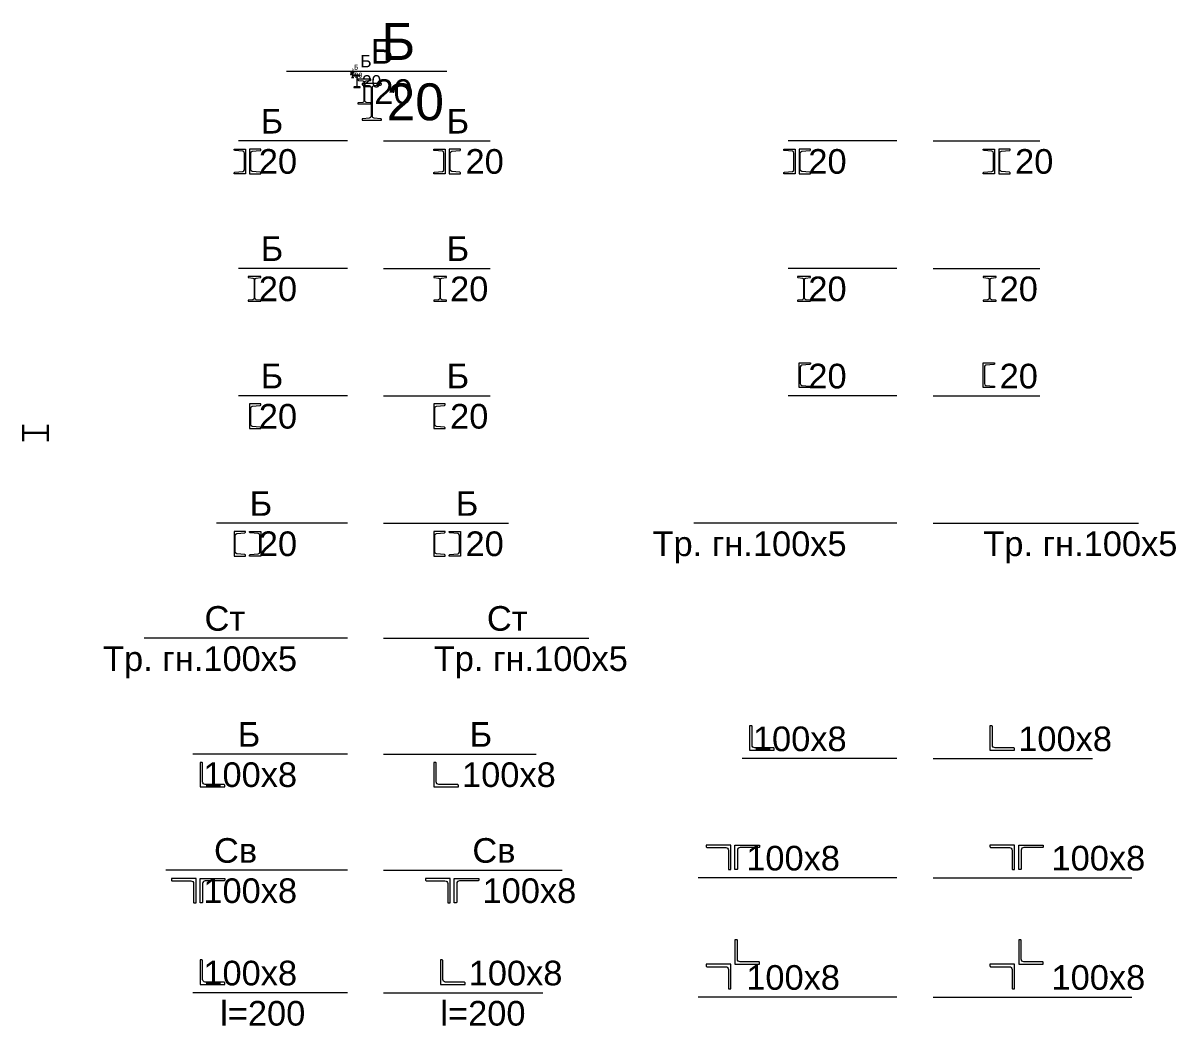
# Model space of a CAD drawing. Header units: millimetres. Extents: x -215307 to 5000, y -206820 to 5000.
# Drawn here: x -172625 to -158583, y -197352 to -185135 of the extents above; entities that cross this region are included whole.
import ezdxf
from ezdxf.enums import TextEntityAlignment as Align

# ---------------------------------------------------------------- set-up
doc = ezdxf.new("R2010")
doc.units = ezdxf.units.MM
doc.header["$MEASUREMENT"] = 0
for name, color, linetype, lineweight in [('01_Текст', 150, 'Continuous', 15), ('01_Текст @ 1', 150, 'Continuous', 15), ('01_Текст @ 10', 150, 'Continuous', 15), ('01_Текст @ 15', 150, 'Continuous', 15), ('01_Текст @ 2', 150, 'Continuous', 15), ('01_Текст @ 5', 150, 'Continuous', 15), ('03_Крепление', 2, 'Continuous', 30)]:
    doc.layers.add(name, color=color, linetype=linetype, lineweight=lineweight)
doc.styles.add('Arial', font='arial.ttf')

# ---------------------------------------------------------------- blocks, each defined once
blk = doc.blocks.new('Выноска КМ')
at = {"layer": '01_Текст'}
blk.add_lwpolyline([(-51.25, 0), (0, 0), (78.75, 0)], dxfattribs=at)
blk.add_lwpolyline([(25.64, -10.69), (25.64, -10), (10, -10), (10, -10.69, 0.388162), (10.59, -11.33), (15.74, -11.8, -0.388162), (17.3, -13.5), (17.3, -36.5, -0.388162), (15.74, -38.2), (10.59, -38.67, 0.388162), (10, -39.31), (10, -40), (25.64, -40), (25.64, -39.31, 0.388162), (25.06, -38.67), (19.91, -38.2, -0.388162), (18.35, -36.5), (18.35, -13.5, -0.388162), (19.91, -11.8), (25.06, -11.33, 0.388162)], format="xyb", close=True, dxfattribs=at)
at = {"layer": '01_Текст', "style": 'Arial'}
blk.add_text('Б', height=30, dxfattribs=at).set_placement((39.37, 0), align=Align.BOTTOM_CENTER)
blk.add_text('20', height=30, dxfattribs=at).set_placement((29.91, -10), align=Align.TOP_LEFT)
blk = doc.blocks.new('*U163')
at = {"layer": '01_Текст @ 1'}
blk.add_blockref('Выноска КМ', (-168646, -185720), dxfattribs=at)
at = {"layer": '01_Текст @ 10', "xscale": 10, "yscale": 10, "zscale": 10}
blk.add_blockref('Выноска КМ', (-168646, -185720), dxfattribs=at)
at = {"layer": '01_Текст @ 15', "xscale": 15, "yscale": 15, "zscale": 15}
blk.add_blockref('Выноска КМ', (-168646, -185720), dxfattribs=at)
at = {"layer": '01_Текст @ 2', "xscale": 2, "yscale": 2, "zscale": 2}
blk.add_blockref('Выноска КМ', (-168646, -185720), dxfattribs=at)
at = {"layer": '01_Текст @ 5', "xscale": 5, "yscale": 5, "zscale": 5}
blk.add_blockref('Выноска КМ', (-168646, -185720), dxfattribs=at)

msp = doc.modelspace()

# ---------------------------------------------------------------- linework, layer by layer
at = {"layer": '01_Текст'}
for points in [[(-168675.2, -186570.8), (-169187.6, -186570.8), (-169999.2, -186570.8)], [(-168235.6, -186570.8), (-167723.2, -186570.8), (-166935.7, -186570.8)], [(-161981.4, -186570.8), (-162493.8, -186570.8), (-163305.4, -186570.8)], [(-161541.8, -186570.8), (-161029.4, -186570.8), (-160241.9, -186570.8)], [(-168675.2, -188123.2), (-169187.6, -188123.2), (-169999.2, -188123.2)], [(-168235.6, -188123.2), (-167723.2, -188123.2), (-166935.7, -188123.2)], [(-161981.4, -188123.2), (-162493.8, -188123.2), (-163305.4, -188123.2)], [(-161541.8, -188123.2), (-161029.4, -188123.2), (-160241.9, -188123.2)], [(-168675.2, -189675.6), (-169187.6, -189675.6), (-169999.2, -189675.6)], [(-168235.6, -189675.6), (-167723.2, -189675.6), (-166935.7, -189675.6)], [(-161981.4, -189675.6), (-162493.8, -189675.6), (-163305.4, -189675.6)], [(-161541.8, -189675.6), (-161029.4, -189675.6), (-160241.9, -189675.6)], [(-168675.2, -191228.1), (-169187.6, -191228.1), (-170268, -191228.1)], [(-168235.6, -191228.1), (-167723.2, -191228.1), (-166711.2, -191228.1)], [(-161981.4, -191228.1), (-162493.8, -191228.1), (-164454.8, -191228.1)], [(-161541.8, -191228.1), (-161029.4, -191228.1), (-159040.4, -191228.1)], [(-168675.2, -192627.8), (-169187.6, -192627.8), (-171148.6, -192627.8)], [(-168235.6, -192627.8), (-167723.2, -192627.8), (-165734.2, -192627.8)], [(-168675.2, -194041.1), (-169187.6, -194041.1), (-170558.9, -194041.1)], [(-168235.6, -194041.1), (-167723.2, -194041.1), (-166374.5, -194041.1)], [(-161981.4, -194094.7), (-162493.8, -194094.7), (-163865.1, -194094.7)], [(-161541.8, -194094.7), (-160948.3, -194094.7), (-159599.6, -194094.7)], [(-168675.2, -195454.3), (-169187.6, -195454.3), (-170886.7, -195454.3)], [(-168235.6, -195454.3), (-167723.2, -195454.3), (-166057.1, -195454.3)], [(-161981.4, -195548.1), (-162574.9, -195548.1), (-164403.9, -195548.1)], [(-161541.8, -195548.1), (-160948.3, -195548.1), (-159119.3, -195548.1)], [(-168675.2, -196947.9), (-169187.6, -196947.9), (-170558.9, -196947.9)], [(-168235.6, -196947.9), (-167642.1, -196947.9), (-166293.4, -196947.9)], [(-161981.4, -197001.5), (-162574.9, -197001.5), (-164403.9, -197001.5)], [(-161541.8, -197001.5), (-160948.3, -197001.5), (-159119.3, -197001.5)]]:
    msp.add_lwpolyline(points, dxfattribs=at)
for points in [[(-169929.1, -186718.4, 0.3883142), (-169948.3, -186697.4), (-170045.4, -186688.7, -0.3883142), (-170053.6, -186679.8), (-170053.6, -186670.8), (-169915.6, -186670.8), (-169915.6, -186970.8), (-170053.6, -186970.8), (-170053.6, -186961.8, -0.3883142), (-170045.4, -186952.8), (-169948.3, -186944.1, 0.3883142), (-169929.1, -186923.2)], [(-169852.1, -186718.4, -0.3883142), (-169833, -186697.4), (-169735.8, -186688.7, 0.3883142), (-169727.6, -186679.8), (-169727.6, -186670.8), (-169865.6, -186670.8), (-169865.6, -186970.8), (-169727.6, -186970.8), (-169727.6, -186961.8, 0.3883142), (-169735.8, -186952.8), (-169833, -186944.1, -0.3883142), (-169852.1, -186923.2)], [(-167498.7, -186718.4, 0.3883142), (-167517.8, -186697.4), (-167615, -186688.7, -0.3883142), (-167623.2, -186679.8), (-167623.2, -186670.8), (-167485.2, -186670.8), (-167485.2, -186970.8), (-167623.2, -186970.8), (-167623.2, -186961.8, -0.3883142), (-167615, -186952.8), (-167517.8, -186944.1, 0.3883142), (-167498.7, -186923.2)], [(-167421.7, -186718.4, -0.3883142), (-167402.5, -186697.4), (-167305.4, -186688.7, 0.3883142), (-167297.2, -186679.8), (-167297.2, -186670.8), (-167435.2, -186670.8), (-167435.2, -186970.8), (-167297.2, -186970.8), (-167297.2, -186961.8, 0.3883142), (-167305.4, -186952.8), (-167402.5, -186944.1, -0.3883142), (-167421.7, -186923.2)], [(-163235.3, -186718.4, 0.3883142), (-163254.5, -186697.4), (-163351.6, -186688.7, -0.3883142), (-163359.8, -186679.8), (-163359.8, -186670.8), (-163221.8, -186670.8), (-163221.8, -186970.8), (-163359.8, -186970.8), (-163359.8, -186961.8, -0.3883142), (-163351.6, -186952.8), (-163254.5, -186944.1, 0.3883142), (-163235.3, -186923.2)], [(-163158.3, -186718.4, -0.3883142), (-163139.2, -186697.4), (-163042, -186688.7, 0.3883142), (-163033.8, -186679.8), (-163033.8, -186670.8), (-163171.8, -186670.8), (-163171.8, -186970.8), (-163033.8, -186970.8), (-163033.8, -186961.8, 0.3883142), (-163042, -186952.8), (-163139.2, -186944.1, -0.3883142), (-163158.3, -186923.2)], [(-160804.9, -186718.4, 0.3883142), (-160824, -186697.4), (-160921.2, -186688.7, -0.3883142), (-160929.4, -186679.8), (-160929.4, -186670.8), (-160791.4, -186670.8), (-160791.4, -186970.8), (-160929.4, -186970.8), (-160929.4, -186961.8, -0.3883142), (-160921.2, -186952.8), (-160824, -186944.1, 0.3883142), (-160804.9, -186923.2)], [(-160727.9, -186718.4, -0.3883142), (-160708.7, -186697.4), (-160611.6, -186688.7, 0.3883142), (-160603.4, -186679.8), (-160603.4, -186670.8), (-160741.4, -186670.8), (-160741.4, -186970.8), (-160603.4, -186970.8), (-160603.4, -186961.8, 0.3883142), (-160611.6, -186952.8), (-160708.7, -186944.1, -0.3883142), (-160727.9, -186923.2)], [(-169727.6, -188230.1), (-169727.6, -188223.2), (-169884.1, -188223.2), (-169884.1, -188230.1, 0.3881618), (-169878.2, -188236.5), (-169826.7, -188241.2, -0.3881618), (-169811.1, -188258.2), (-169811.1, -188488.2, -0.3881618), (-169826.7, -188505.3), (-169878.2, -188509.9, 0.3881618), (-169884.1, -188516.3), (-169884.1, -188523.2), (-169727.6, -188523.2), (-169727.6, -188516.3, 0.3881618), (-169733.5, -188509.9), (-169785, -188505.3, -0.3881618), (-169800.6, -188488.2), (-169800.6, -188258.2, -0.3881618), (-169785, -188241.2), (-169733.5, -188236.5, 0.3881618)], [(-167466.7, -188230.1), (-167466.7, -188223.2), (-167623.2, -188223.2), (-167623.2, -188230.1, 0.3881618), (-167617.3, -188236.5), (-167565.8, -188241.2, -0.3881618), (-167550.2, -188258.2), (-167550.2, -188488.2, -0.3881618), (-167565.8, -188505.3), (-167617.3, -188509.9, 0.3881618), (-167623.2, -188516.3), (-167623.2, -188523.2), (-167466.7, -188523.2), (-167466.7, -188516.3, 0.3881618), (-167472.6, -188509.9), (-167524.1, -188505.3, -0.3881618), (-167539.7, -188488.2), (-167539.7, -188258.2, -0.3881618), (-167524.1, -188241.2), (-167472.6, -188236.5, 0.3881618)], [(-163033.8, -188230.1), (-163033.8, -188223.2), (-163190.3, -188223.2), (-163190.3, -188230.1, 0.3881618), (-163184.4, -188236.5), (-163132.9, -188241.2, -0.3881618), (-163117.3, -188258.2), (-163117.3, -188488.2, -0.3881618), (-163132.9, -188505.3), (-163184.4, -188509.9, 0.3881618), (-163190.3, -188516.3), (-163190.3, -188523.2), (-163033.8, -188523.2), (-163033.8, -188516.3, 0.3881618), (-163039.7, -188509.9), (-163091.2, -188505.3, -0.3881618), (-163106.8, -188488.2), (-163106.8, -188258.2, -0.3881618), (-163091.2, -188241.2), (-163039.7, -188236.5, 0.3881618)], [(-160772.9, -188230.1), (-160772.9, -188223.2), (-160929.4, -188223.2), (-160929.4, -188230.1, 0.3881618), (-160923.5, -188236.5), (-160872, -188241.2, -0.3881618), (-160856.4, -188258.2), (-160856.4, -188488.2, -0.3881618), (-160872, -188505.3), (-160923.5, -188509.9, 0.3881618), (-160929.4, -188516.3), (-160929.4, -188523.2), (-160772.9, -188523.2), (-160772.9, -188516.3, 0.3881618), (-160778.8, -188509.9), (-160830.3, -188505.3, -0.3881618), (-160845.9, -188488.2), (-160845.9, -188258.2, -0.3881618), (-160830.3, -188241.2), (-160778.8, -188236.5, 0.3881618)], [(-163158.3, -189528.1, 0.3883142), (-163139.2, -189549), (-163042, -189557.7, -0.3883142), (-163033.8, -189566.6), (-163033.8, -189575.6), (-163171.8, -189575.6), (-163171.8, -189275.6), (-163033.8, -189275.6), (-163033.8, -189284.6, -0.3883142), (-163042, -189293.6), (-163139.2, -189302.3, 0.3883142), (-163158.3, -189323.2)], [(-160915.9, -189528.1, 0.3883142), (-160896.7, -189549), (-160799.6, -189557.7, -0.3883142), (-160791.4, -189566.6), (-160791.4, -189575.6), (-160929.4, -189575.6), (-160929.4, -189275.6), (-160791.4, -189275.6), (-160791.4, -189284.6, -0.3883142), (-160799.6, -189293.6), (-160896.7, -189302.3, 0.3883142), (-160915.9, -189323.2)], [(-169852.1, -189823.2, -0.3883142), (-169833, -189802.3), (-169735.8, -189793.6, 0.3883142), (-169727.6, -189784.6), (-169727.6, -189775.6), (-169865.6, -189775.6), (-169865.6, -190075.6), (-169727.6, -190075.6), (-169727.6, -190066.6, 0.3883142), (-169735.8, -190057.7), (-169833, -190049, -0.3883142), (-169852.1, -190028.1)], [(-167609.7, -189823.2, -0.3883142), (-167590.5, -189802.3), (-167493.4, -189793.6, 0.3883142), (-167485.2, -189784.6), (-167485.2, -189775.6), (-167623.2, -189775.6), (-167623.2, -190075.6), (-167485.2, -190075.6), (-167485.2, -190066.6, 0.3883142), (-167493.4, -190057.7), (-167590.5, -190049, -0.3883142), (-167609.7, -190028.1)], [(-170040.1, -191375.6, -0.3883142), (-170021, -191354.7), (-169923.8, -191346, 0.3883142), (-169915.6, -191337.1), (-169915.6, -191328.1), (-170053.6, -191328.1), (-170053.6, -191628.1), (-169915.6, -191628.1), (-169915.6, -191619.1, 0.3883142), (-169923.8, -191610.1), (-170021, -191601.4, -0.3883142), (-170040.1, -191580.5)], [(-169741.1, -191375.6, 0.3883142), (-169760.3, -191354.7), (-169857.4, -191346, -0.3883142), (-169865.6, -191337.1), (-169865.6, -191328.1), (-169727.6, -191328.1), (-169727.6, -191628.1), (-169865.6, -191628.1), (-169865.6, -191619.1, -0.3883142), (-169857.4, -191610.1), (-169760.3, -191601.4, 0.3883142), (-169741.1, -191580.5)], [(-167609.7, -191375.6, -0.3883142), (-167590.5, -191354.7), (-167493.4, -191346, 0.3883142), (-167485.2, -191337.1), (-167485.2, -191328.1), (-167623.2, -191328.1), (-167623.2, -191628.1), (-167485.2, -191628.1), (-167485.2, -191619.1, 0.3883142), (-167493.4, -191610.1), (-167590.5, -191601.4, -0.3883142), (-167609.7, -191580.5)], [(-167310.7, -191375.6, 0.3883142), (-167329.8, -191354.7), (-167427, -191346, -0.3883142), (-167435.2, -191337.1), (-167435.2, -191328.1), (-167297.2, -191328.1), (-167297.2, -191628.1), (-167435.2, -191628.1), (-167435.2, -191619.1, -0.3883142), (-167427, -191610.1), (-167329.8, -191601.4, 0.3883142), (-167310.7, -191580.5)], [(-163475, -193975.5, 0.4142136), (-163485.8, -193964.7), (-163712, -193964.7, -0.4142136), (-163745, -193931.7), (-163745, -193705.5, 0.4142136), (-163755.8, -193694.7), (-163775, -193694.7), (-163775, -193994.7), (-163475, -193994.7)], [(-160548.3, -193975.5, 0.4142136), (-160559.1, -193964.7), (-160785.3, -193964.7, -0.4142136), (-160818.3, -193931.7), (-160818.3, -193705.5, 0.4142136), (-160829.1, -193694.7), (-160848.3, -193694.7), (-160848.3, -193994.7), (-160548.3, -193994.7)], [(-170168.8, -194421.9, 0.4142136), (-170179.6, -194411.1), (-170405.8, -194411.1, -0.4142136), (-170438.8, -194378.1), (-170438.8, -194151.9, 0.4142136), (-170449.6, -194141.1), (-170468.8, -194141.1), (-170468.8, -194441.1), (-170168.8, -194441.1)], [(-167323.2, -194421.9, 0.4142136), (-167334, -194411.1), (-167560.2, -194411.1, -0.4142136), (-167593.2, -194378.1), (-167593.2, -194151.9, 0.4142136), (-167604, -194141.1), (-167623.2, -194141.1), (-167623.2, -194441.1), (-167323.2, -194441.1)], [(-164303.9, -195167.3, 0.4142136), (-164293.1, -195178.1), (-164066.9, -195178.1, -0.4142136), (-164033.9, -195211.1), (-164033.9, -195437.3, 0.4142136), (-164023.1, -195448.1), (-164003.9, -195448.1), (-164003.9, -195148.1), (-164303.9, -195148.1)], [(-163653.9, -195167.3, -0.4142136), (-163664.7, -195178.1), (-163890.9, -195178.1, 0.4142136), (-163923.9, -195211.1), (-163923.9, -195437.3, -0.4142136), (-163934.7, -195448.1), (-163953.9, -195448.1), (-163953.9, -195148.1), (-163653.9, -195148.1)], [(-160848.3, -195167.3, 0.4142136), (-160837.5, -195178.1), (-160611.3, -195178.1, -0.4142136), (-160578.3, -195211.1), (-160578.3, -195437.3, 0.4142136), (-160567.5, -195448.1), (-160548.3, -195448.1), (-160548.3, -195148.1), (-160848.3, -195148.1)], [(-160198.3, -195167.3, -0.4142136), (-160209.1, -195178.1), (-160435.3, -195178.1, 0.4142136), (-160468.3, -195211.1), (-160468.3, -195437.3, -0.4142136), (-160479.1, -195448.1), (-160498.3, -195448.1), (-160498.3, -195148.1), (-160198.3, -195148.1)], [(-170818.8, -195573.5, 0.4142136), (-170808, -195584.3), (-170581.8, -195584.3, -0.4142136), (-170548.8, -195617.3), (-170548.8, -195843.5, 0.4142136), (-170538, -195854.3), (-170518.8, -195854.3), (-170518.8, -195554.3), (-170818.8, -195554.3)], [(-170168.8, -195573.5, -0.4142136), (-170179.6, -195584.3), (-170405.8, -195584.3, 0.4142136), (-170438.8, -195617.3), (-170438.8, -195843.5, -0.4142136), (-170449.6, -195854.3), (-170468.8, -195854.3), (-170468.8, -195554.3), (-170168.8, -195554.3)], [(-167723.2, -195573.5, 0.4142136), (-167712.4, -195584.3), (-167486.2, -195584.3, -0.4142136), (-167453.2, -195617.3), (-167453.2, -195843.5, 0.4142136), (-167442.4, -195854.3), (-167423.2, -195854.3), (-167423.2, -195554.3), (-167723.2, -195554.3)], [(-167073.2, -195573.5, -0.4142136), (-167084, -195584.3), (-167310.2, -195584.3, 0.4142136), (-167343.2, -195617.3), (-167343.2, -195843.5, -0.4142136), (-167354, -195854.3), (-167373.2, -195854.3), (-167373.2, -195554.3), (-167073.2, -195554.3)], [(-163653.9, -196582.3, 0.4142136), (-163664.7, -196571.5), (-163890.9, -196571.5, -0.4142136), (-163923.9, -196538.5), (-163923.9, -196312.3, 0.4142136), (-163934.7, -196301.5), (-163953.9, -196301.5), (-163953.9, -196601.5), (-163653.9, -196601.5)], [(-160198.3, -196582.3, 0.4142136), (-160209.1, -196571.5), (-160435.3, -196571.5, -0.4142136), (-160468.3, -196538.5), (-160468.3, -196312.3, 0.4142136), (-160479.1, -196301.5), (-160498.3, -196301.5), (-160498.3, -196601.5), (-160198.3, -196601.5)], [(-170168.8, -196828.7, 0.4142136), (-170179.6, -196817.9), (-170405.8, -196817.9, -0.4142136), (-170438.8, -196784.9), (-170438.8, -196558.7, 0.4142136), (-170449.6, -196547.9), (-170468.8, -196547.9), (-170468.8, -196847.9), (-170168.8, -196847.9)], [(-167242.1, -196828.7, 0.4142136), (-167252.9, -196817.9), (-167479.1, -196817.9, -0.4142136), (-167512.1, -196784.9), (-167512.1, -196558.7, 0.4142136), (-167522.9, -196547.9), (-167542.1, -196547.9), (-167542.1, -196847.9), (-167242.1, -196847.9)], [(-164303.9, -196620.7, 0.4142136), (-164293.1, -196631.5), (-164066.9, -196631.5, -0.4142136), (-164033.9, -196664.5), (-164033.9, -196890.7, 0.4142136), (-164023.1, -196901.5), (-164003.9, -196901.5), (-164003.9, -196601.5), (-164303.9, -196601.5)], [(-160848.3, -196620.7, 0.4142136), (-160837.5, -196631.5), (-160611.3, -196631.5, -0.4142136), (-160578.3, -196664.5), (-160578.3, -196890.7, 0.4142136), (-160567.5, -196901.5), (-160548.3, -196901.5), (-160548.3, -196601.5), (-160848.3, -196601.5)]]:
    msp.add_lwpolyline(points, format="xyb", close=True, dxfattribs=at)
at = {"layer": '03_Крепление'}
for p, q in [((-172625.4, -190227.8), (-172625.4, -190027.8)), ((-172625.4, -190127.8), (-172325.4, -190127.8)), ((-172325.4, -190227.8), (-172325.4, -190027.8))]:
    msp.add_line(p, q, dxfattribs=at)

# ---------------------------------------------------------------- block references
at = {"layer": '01_Текст', "color": 2}
msp.add_blockref('*U163', (0, 0), dxfattribs=at)

# ---------------------------------------------------------------- texts
at = {"layer": '01_Текст', "style": 'Arial'}
for s, p in [('Б', (-169593.4, -186570.8)), ('Б', (-167329.4, -186570.8)), ('Б', (-169593.4, -188123.2)), ('Б', (-167329.4, -188123.2)), ('Б', (-169593.4, -189675.6)), ('Б', (-167329.4, -189675.6)), ('Б', (-169727.8, -191228.1)), ('Б', (-167217.2, -191228.1)), ('Ст', (-170168.1, -192627.8)), ('Ст', (-166728.7, -192627.8)), ('Б', (-169873.2, -194041.1)), ('Б', (-167048.8, -194041.1)), ('Св', (-170037.2, -195454.3)), ('Св', (-166890.1, -195454.3))]:
    msp.add_text(s, height=300, dxfattribs=at).set_placement(p, align=Align.BOTTOM_CENTER)
for s, p in [('20', (-169287.6, -186670.8)), ('20', (-162593.8, -186670.8)), ('20', (-169287.6, -188223.2)), ('20', (-162593.8, -188223.2)), ('20', (-169287.6, -189775.6)), ('20', (-169287.6, -191328.1)), ('Тр. гн.100х5', (-162593.8, -191328.1)), ('Тр. гн.100х5', (-169287.6, -192727.8)), ('100х8', (-169287.6, -194141.1)), ('100х8', (-169287.6, -195554.3)), ('l=200', (-169187.6, -197047.9))]:
    msp.add_text(s, height=300, dxfattribs=at).set_placement(p, align=Align.TOP_RIGHT)
for s, p in [('20', (-167236, -186670.8)), ('20', (-160542.2, -186670.8)), ('20', (-167424, -188223.2)), ('20', (-160730.2, -188223.2)), ('20', (-167424, -189775.6)), ('20', (-167236, -191328.1)), ('Тр. гн.100х5', (-160929.4, -191328.1)), ('Тр. гн.100х5', (-167623.2, -192727.8)), ('100х8', (-167278.6, -194141.1)), ('100х8', (-167028.6, -195554.3)), ('l=200', (-167542.1, -197047.9))]:
    msp.add_text(s, height=300, dxfattribs=at).set_placement(p, align=Align.TOP_LEFT)
for s, p in [('20', (-162593.8, -189675.6)), ('100х8', (-162593.8, -194094.7)), ('100х8', (-162674.9, -195548.1)), ('100х8', (-169287.6, -196947.9)), ('100х8', (-162674.9, -197001.5))]:
    msp.add_text(s, height=300, dxfattribs=at).set_placement(p, align=Align.BOTTOM_RIGHT)
for s, p in [('20', (-160730.2, -189675.6)), ('100х8', (-160503.7, -194094.7)), ('100х8', (-160098.3, -195548.1)), ('100х8', (-167197.5, -196947.9)), ('100х8', (-160098.3, -197001.5))]:
    msp.add_text(s, height=300, dxfattribs=at).set_placement(p, align=Align.BOTTOM_LEFT)

doc.saveas('drawing.dxf')
